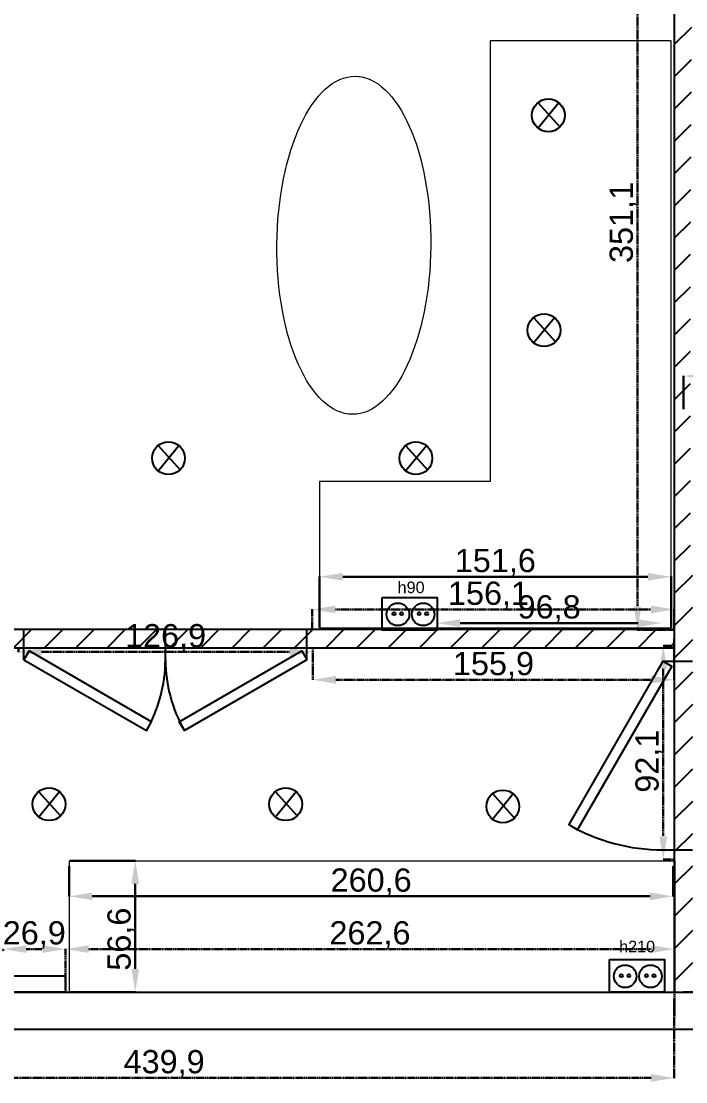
# Model space of a CAD drawing. Header units: millimetres. Extents: x -512 to 10191, y -563 to 7860.
# Drawn here: x 3753 to 6619, y -307 to 4264 of the extents above; entities that cross this region are included whole.
import ezdxf

# ---------------------------------------------------------------- set-up
doc = ezdxf.new("R2010")
doc.units = ezdxf.units.MM
doc.linetypes.add('DASHED', pattern=[7, 5, -2, 0])
for name, color, linetype in [('29.01.2020', 121, 'Continuous'), ('несущие стены', 171, 'Continuous'), ('электричество', 210, 'Continuous')]:
    doc.layers.add(name, color=color, linetype=linetype)
doc.layers.add('мебель', color=252, linetype='Continuous', lineweight=9)
doc.layers.add('размеры', color=10, linetype='DASHED', transparency=0.5)
doc.styles.get("Standard").update_dxf_attribs({"font": 'arial.ttf'})
doc.dimstyles.new('ISO-25', dxfattribs={"dimtxt": 100, "dimasz": 100, "dimexe": 1.25, "dimexo": 0.625, "dimtad": 1, "dimdec": 1, "dimlfac": 0.1, "dimrnd": 0.1, "dimtxsty": 'Standard', "dimcen": 0, "dimadec": 0, "dimazin": 0, "dimtfac": 1, "dimtdec": 1, "dimtmove": 0, "dimatfit": 3, "dimfxl": 1, "dimlwd": 30, "dimlwe": 30, "dimarcsym": 0})

# ---------------------------------------------------------------- blocks, each defined once
blk = doc.blocks.new('*D48')
at = {"layer": 'мебель', "color": 0, "lineweight": 30, "transparency": 16777216}
for p, q in [((3961.5, 646.1), (4246.5, 646.1)), ((4245.3, 180), (4245.3, 546.1)), ((3961.5, 80), (4246.5, 80))]:
    blk.add_line(p, q, dxfattribs=at)
at = {"layer": 'мебель', "color": 0, "transparency": 16777216}
for points in [[(4228.6, 546.1), (4261.9, 546.1), (4245.3, 646.1)], [(4228.6, 180), (4261.9, 180), (4245.3, 80)]]:
    blk.add_solid(points, dxfattribs=at)
at = {"layer": 'мебель', "color": 0, "transparency": 16777216, "insert": (4184.5, 308), "char_height": 100, "attachment_point": 5, "rotation": 90}
blk.add_mtext('56,6', dxfattribs=at)
blk = doc.blocks.new('*D49')
at = {"layer": 'мебель', "color": 0, "lineweight": 30, "transparency": 16777216}
for p, q in [((3959.6, 622.1), (3959.6, 491.5)), ((6565.2, 622.1), (6565.2, 491.5)), ((4059.6, 492.7), (6465.2, 492.7))]:
    blk.add_line(p, q, dxfattribs=at)
at = {"layer": 'мебель', "color": 0, "transparency": 16777216}
for points in [[(4059.6, 509.4), (4059.6, 476.1), (3959.6, 492.7)], [(6465.2, 509.4), (6465.2, 476.1), (6565.2, 492.7)]]:
    blk.add_solid(points, dxfattribs=at)
at = {"layer": 'мебель', "color": 0, "transparency": 16777216, "insert": (5262.4, 553.5), "char_height": 100, "attachment_point": 5}
blk.add_mtext('260,6', dxfattribs=at)
blk = doc.blocks.new('*D68')
at = {"layer": 'размеры', "color": 0, "lineweight": 30, "transparency": 16777216}
for p, q in [((2170, 49.4), (2170, -291.2)), ((6569.4, 49.4), (6569.4, -291.2)), ((6469.4, -290), (2270, -290))]:
    blk.add_line(p, q, dxfattribs=at)
at = {"layer": 'размеры', "color": 0, "transparency": 16777216}
for points in [[(2270, -273.3), (2270, -306.7), (2170, -290)], [(6469.4, -273.3), (6469.4, -306.7), (6569.4, -290)]]:
    blk.add_solid(points, dxfattribs=at)
at = {"layer": 'размеры', "color": 0, "transparency": 16777216, "insert": (4369.7, -229.3), "char_height": 100, "attachment_point": 5}
blk.add_mtext('439,9', dxfattribs=at)
blk = doc.blocks.new('*U80')
for p, q in [((0, 0), (0, -5)), ((-32, 0), (-32, -5))]:
    blk.add_line(p, q)
blk.add_lwpolyline([(0, 0), (-27.71, 16), (-28.59, 14.48), (-0.87, -1.52)], close=True)
blk.add_arc((0, 0), 32, 150, 180)
blk = doc.blocks.new('*D94')
at = {"layer": 'мебель', "color": 0, "lineweight": 30, "transparency": 16777216}
for p, q in [((5040.1, 1650.6), (5040.1, 1871.2)), ((5140.1, 1870), (6455.9, 1870)), ((6555.9, 1650.6), (6555.9, 1871.2))]:
    blk.add_line(p, q, dxfattribs=at)
at = {"layer": 'мебель', "color": 0, "transparency": 16777216}
for points in [[(5140.1, 1886.7), (5140.1, 1853.3), (5040.1, 1870)], [(6455.9, 1886.7), (6455.9, 1853.3), (6555.9, 1870)]]:
    blk.add_solid(points, dxfattribs=at)
at = {"layer": 'мебель', "color": 0, "transparency": 16777216, "insert": (5798, 1930.7), "char_height": 100, "attachment_point": 5}
blk.add_mtext('151,6', dxfattribs=at)
blk = doc.blocks.new('розетка')
at = {"layer": 'электричество'}
blk.add_lwpolyline([(-1400, 6170.8), (-1163.2, 6170.8), (-1163.2, 6030), (-1400, 6030)], close=True, dxfattribs=at)
for centre, radius in [((-1332.1, 6097.9), 48.7), ((-1223.3, 6097.9), 48.7), ((-1348.8, 6100.4), 6.4), ((-1316.8, 6100.4), 6.4), ((-1240, 6100.4), 6.4), ((-1208, 6100.4), 6.4)]:
    blk.add_circle(centre, radius, dxfattribs=at)
blk = doc.blocks.new('*D114')
at = {"layer": 'размеры', "color": 0, "lineweight": 30, "transparency": 16777216}
for p, q in [((6569.4, 1572.4), (6521, 1572.4)), ((6522.2, 1472.4), (6522.2, 751.8)), ((6569.4, 651.8), (6521, 651.8))]:
    blk.add_line(p, q, dxfattribs=at)
at = {"layer": 'размеры', "color": 0, "transparency": 16777216}
for points in [[(6505.6, 1472.4), (6538.9, 1472.4), (6522.2, 1572.4)], [(6505.6, 751.8), (6538.9, 751.8), (6522.2, 651.8)]]:
    blk.add_solid(points, dxfattribs=at)
at = {"layer": 'размеры', "color": 0, "transparency": 16777216, "insert": (6461.5, 1075.2), "char_height": 100, "attachment_point": 5, "rotation": 90}
blk.add_mtext('92,1', dxfattribs=at)
blk = doc.blocks.new('*D127')
at = {"layer": 'электричество', "color": 0, "lineweight": 30, "transparency": 16777216}
for p, q in [((5546, 1670.8), (5546, 1671.4)), ((6413.9, 1670.2), (5646, 1670.2)), ((6513.9, 1670.8), (6513.9, 1671.4))]:
    blk.add_line(p, q, dxfattribs=at)
at = {"layer": 'электричество', "color": 0, "transparency": 16777216}
for points in [[(5646, 1686.9), (5646, 1653.5), (5546, 1670.2)], [(6413.9, 1686.9), (6413.9, 1653.5), (6513.9, 1670.2)]]:
    blk.add_solid(points, dxfattribs=at)
at = {"layer": 'электричество', "color": 0, "transparency": 16777216, "insert": (6030, 1730.9), "char_height": 100, "attachment_point": 5}
blk.add_mtext('96,8', dxfattribs=at)
blk = doc.blocks.new('*D138')
at = {"layer": 'мебель', "color": 0, "lineweight": 30, "transparency": 16777216}
for p, q in [((6610, 2592.2), (6610, 2736)), ((6710, 2734.8), (7442.2, 2734.8)), ((7542.2, 2705.4), (7542.2, 2736))]:
    blk.add_line(p, q, dxfattribs=at)
at = {"layer": 'мебель', "color": 0, "transparency": 16777216}
for points in [[(6710, 2751.4), (6710, 2718.1), (6610, 2734.8)], [(7442.2, 2751.4), (7442.2, 2718.1), (7542.2, 2734.8)]]:
    blk.add_solid(points, dxfattribs=at)
at = {"layer": 'мебель', "color": 0, "transparency": 16777216, "insert": (7076.1, 2795.5), "char_height": 100, "attachment_point": 5}
blk.add_mtext('93,2', dxfattribs=at)
blk = doc.blocks.new('*U140')
for p, q in [((-24, 0), (-24, 5)), ((0, 0), (0, 5))]:
    blk.add_line(p, q)
blk.add_lwpolyline([(0, 0), (-20.78, -12), (-21.66, -10.48), (-0.88, 1.52)], close=True)
blk.add_arc((0, 0), 24, 180, 210)
blk = doc.blocks.new('*U141')
for p, q in [((0, 0), (0, 5)), ((24, 0), (24, 5))]:
    blk.add_line(p, q)
blk.add_lwpolyline([(0, 0), (20.78, -12), (21.66, -10.48), (0.87, 1.52)], close=True)
blk.add_arc((0, 0), 24, 330, 0)
blk = doc.blocks.new('*D152')
at = {"layer": 'размеры', "color": 0, "lineweight": 30, "transparency": 16777216}
for p, q in [((6568.8, 5152.2), (6409.8, 5152.2)), ((6411.1, 5052.2), (6411.1, 1741.6)), ((6568.8, 1641.6), (6409.8, 1641.6))]:
    blk.add_line(p, q, dxfattribs=at)
at = {"layer": 'размеры', "color": 0, "transparency": 16777216}
for points in [[(6394.4, 5052.2), (6427.7, 5052.2), (6411.1, 5152.2)], [(6394.4, 1741.6), (6427.7, 1741.6), (6411.1, 1641.6)]]:
    blk.add_solid(points, dxfattribs=at)
at = {"layer": 'размеры', "color": 0, "transparency": 16777216, "insert": (6350.3, 3396.9), "char_height": 100, "attachment_point": 5, "rotation": 90}
blk.add_mtext('351,1', dxfattribs=at)
blk = doc.blocks.new('*D171')
at = {"layer": 'размеры', "color": 0, "lineweight": 30, "transparency": 16777216}
for p, q in [((5008.7, 1644.8), (5008.7, 1730.1)), ((5108.7, 1728.8), (6469.2, 1728.8)), ((6569.2, 1644.8), (6569.2, 1730.1))]:
    blk.add_line(p, q, dxfattribs=at)
at = {"layer": 'размеры', "color": 0, "transparency": 16777216}
for points in [[(5108.7, 1745.5), (5108.7, 1712.2), (5008.7, 1728.8)], [(6469.2, 1745.5), (6469.2, 1712.2), (6569.2, 1728.8)]]:
    blk.add_solid(points, dxfattribs=at)
at = {"layer": 'размеры', "color": 0, "transparency": 16777216, "insert": (5768.5, 1789.6), "char_height": 100, "attachment_point": 5}
blk.add_mtext('156,1', dxfattribs=at)
blk = doc.blocks.new('*D174')
at = {"layer": 'размеры', "color": 0, "lineweight": 30, "transparency": 16777216}
for p, q in [((3675, 80.8), (3675, 266.5)), ((3775, 265.2), (3844.5, 265.2)), ((3944.5, 89.9), (3944.5, 266.5))]:
    blk.add_line(p, q, dxfattribs=at)
at = {"layer": 'размеры', "color": 0, "transparency": 16777216}
for points in [[(3775, 281.9), (3775, 248.6), (3675, 265.2)], [(3844.5, 281.9), (3844.5, 248.6), (3944.5, 265.2)]]:
    blk.add_solid(points, dxfattribs=at)
at = {"layer": 'размеры', "color": 0, "transparency": 16777216, "insert": (3809.7, 326), "char_height": 100, "attachment_point": 5}
blk.add_mtext('26,9', dxfattribs=at)
blk = doc.blocks.new('*D175')
at = {"layer": 'размеры', "color": 0, "lineweight": 30, "transparency": 16777216}
for p, q in [((3944.5, 89.9), (3944.5, 266.5)), ((4044.5, 265.2), (6470.4, 265.2)), ((6570.4, -24.8), (6570.4, 266.5))]:
    blk.add_line(p, q, dxfattribs=at)
at = {"layer": 'размеры', "color": 0, "transparency": 16777216}
for points in [[(4044.5, 281.9), (4044.5, 248.6), (3944.5, 265.2)], [(6470.4, 281.9), (6470.4, 248.6), (6570.4, 265.2)]]:
    blk.add_solid(points, dxfattribs=at)
at = {"layer": 'размеры', "color": 0, "transparency": 16777216, "insert": (5257.4, 326), "char_height": 100, "attachment_point": 5}
blk.add_mtext('262,6', dxfattribs=at)
blk = doc.blocks.new('*D176')
at = {"layer": 'размеры', "color": 0, "lineweight": 30, "transparency": 16777216}
for p, q in [((5010.5, 1563.6), (5010.5, 1424.7)), ((6569.2, 1563.6), (6569.2, 1424.7)), ((5110.5, 1425.9), (6469.2, 1425.9))]:
    blk.add_line(p, q, dxfattribs=at)
at = {"layer": 'размеры', "color": 0, "transparency": 16777216}
for points in [[(5110.5, 1442.6), (5110.5, 1409.3), (5010.5, 1425.9)], [(6469.2, 1442.6), (6469.2, 1409.3), (6569.2, 1425.9)]]:
    blk.add_solid(points, dxfattribs=at)
at = {"layer": 'размеры', "color": 0, "transparency": 16777216, "insert": (5789.9, 1486.7), "char_height": 100, "attachment_point": 5}
blk.add_mtext('155,9', dxfattribs=at)
blk = doc.blocks.new('*D177')
at = {"layer": 'размеры', "color": 0, "lineweight": 30, "transparency": 16777216}
for p, q in [((3741.3, 1564.3), (3741.3, 1544.7)), ((5010.6, 1563.6), (5010.6, 1544.7)), ((4910.6, 1545.9), (3841.3, 1545.9))]:
    blk.add_line(p, q, dxfattribs=at)
at = {"layer": 'размеры', "color": 0, "transparency": 16777216}
for points in [[(3841.3, 1562.6), (3841.3, 1529.3), (3741.3, 1545.9)], [(4910.6, 1562.6), (4910.6, 1529.3), (5010.6, 1545.9)]]:
    blk.add_solid(points, dxfattribs=at)
at = {"layer": 'размеры', "color": 0, "transparency": 16777216, "insert": (4376, 1606.6), "char_height": 100, "attachment_point": 5}
blk.add_mtext('126,9', dxfattribs=at)
blk = doc.blocks.new('лампочка')
at = {"layer": 'электричество'}
for p, q in [((-1760, 6240), (-1570, 6030)), ((-1760, 6020), (-1580, 6240))]:
    blk.add_line(p, q, dxfattribs=at)
blk.add_circle((-1670, 6130), 141.4, dxfattribs=at)

msp = doc.modelspace()

# ---------------------------------------------------------------- hatches: boundary and pattern name
at = {"layer": '29.01.2020'}
h = msp.add_hatch(dxfattribs=at)
h.set_pattern_fill('ANSI31', color=256, scale=31)
h.set_pattern_definition([(45, (39.43, 0), (-69.597, 69.597), [])])
h.paths.add_polyline_path([(6569.42, 80), (6649.42, 80), (6649.42, 1880), (6639.42, 1880), (6639.42, 2640.2), (6639.23, 2640.2), (6639.23, 2781), (6639.42, 3180), (6649.42, 5190), (6569.42, 5190), (6569.42, 4400), (6569.43, 4400), (6569.43, 1870), (6569.42, 1870)])
h = msp.add_hatch(dxfattribs=at)
h.set_pattern_fill('ANSI31', color=256, scale=30)
h.paths.add_polyline_path([(6569.19, 1644.22), (3311.89, 1644.22), (3311.89, 1564.22), (6569.19, 1564.22)])

# ---------------------------------------------------------------- linework, layer by layer
for p, q in [((6569.42, 5152.24), (6569.42, 80)), ((3311.89, 1644.22), (6569.19, 1644.22)), ((6569.19, 1644.22), (6569.19, 1604.22)), ((6569.19, 1564.22), (6569.19, 1604.22)), ((3311.89, 1564.22), (6569.19, 1564.22)), ((6569.42, 80), (6609.42, 80)), ((6649.42, 80), (6609.42, 80))]:
    msp.add_line(p, q, dxfattribs=at)
msp.add_lwpolyline([(3674.69, 150), (3944.79, 150), (3944.79, 80), (3674.69, 80)], close=True, dxfattribs=at)
at = {"layer": 'мебель'}
for points in [[(5775.91, 4179.99), (5775.91, 2279.99), (5040.06, 2279.99), (5040.06, 1649.99), (6555.91, 1649.99), (6555.91, 4179.99)], [(6571.45, 80), (3962.29, 80), (3962.29, 646.13), (6571.45, 646.13)]]:
    msp.add_lwpolyline(points, close=True, dxfattribs=at)
msp.add_ellipse((5187.82, 3298.6), major_axis=(-6.15, -728.62), ratio=0.4554451, dxfattribs=at)
at = {"layer": 'несущие стены'}
for p, q in [((80.06, 80.24), (9729.76, 80.24)), ((-79.94, -79.76), (9889.76, -79.76))]:
    msp.add_line(p, q, dxfattribs=at)
at = {"layer": 'электричество'}
msp.add_lwpolyline([(5310, 1780.75), (5546.8, 1780.75), (5546.8, 1639.95), (5310, 1639.95)], close=True, dxfattribs=at)
for centre, radius in [((5377.94, 1707.89), 48.74), ((5486.74, 1707.89), 48.74), ((5361.2, 1710.35), 6.4), ((5393.2, 1710.35), 6.4), ((5470, 1710.35), 6.4), ((5502, 1710.35), 6.4)]:
    msp.add_circle(centre, radius, dxfattribs=at)

# ---------------------------------------------------------------- block references
at = {"layer": '29.01.2020', "xscale": 25.4, "yscale": 25.4, "zscale": 25.4}
for name, p in [('*U141', (3765.39, 1511.43)), ('*U140', (4985.43, 1511.43))]:
    msp.add_blockref(name, p, dxfattribs=at)
at = {"layer": '29.01.2020', "xscale": 25.4, "yscale": 25.4, "zscale": 25.4, "rotation": 90}
msp.add_blockref('*U80', (6520.67, 1505.7), dxfattribs=at)
at = {"layer": 'электричество', "xscale": 0.5, "yscale": 0.5, "zscale": 0.5}
for p in [(6861.68, 793.63), (6842.96, -132.31), (5223.34, -684.14), (6290.59, -684.14), (4708.5, -2175.49), (5728.95, -2175.48), (6665.16, -2184.84)]:
    msp.add_blockref('лампочка', p, dxfattribs=at)
at = {"layer": 'электричество'}
msp.add_blockref('розетка', (7690, -5950), dxfattribs=at)

# ---------------------------------------------------------------- texts
at = {"layer": 'электричество', "char_height": 50, "attachment_point": 1}
for s, insert in [('\\pxi-1,l1;h90', (5376.57, 1849.17)), ('\\pxi-1,l1;h210', (6331.73, 301.16))]:
    msp.add_mtext_dynamic_manual_height_columns(s, width=80, gutter_width=12.5, heights=[40], dxfattribs=dict(at, insert=insert))

# ---------------------------------------------------------------- dimensions: what is measured, and where the dimension line sits
at = {"layer": 'мебель'}
dim = msp.add_linear_dim(base=(7542.2, 2734.76), p1=(6610.04, 2591.59), p2=(7542.2, 2704.76), angle=180, dimstyle='ISO-25', override={"dimtmove": 1}, dxfattribs=at)
dim.commit()
dim.dimension.update_dxf_attribs({"geometry": '*D138', "text_midpoint": (7076.12, 2795.48)})
for base, p1, p2, picture, middle in [((6555.91, 1869.99), (5040.06, 1649.99), (6555.91, 1649.99), '*D94', (5797.98, 1930.71)), ((6565.2, 492.75), (3959.56, 622.75), (6565.2, 622.75), '*D49', (5262.38, 553.47))]:
    dim = msp.add_linear_dim(base=base, p1=p1, p2=p2, dimstyle='ISO-25', dxfattribs=at)
    dim.commit()
    dim.dimension.update_dxf_attribs({"geometry": picture, "text_midpoint": middle})
dim = msp.add_linear_dim(base=(4245.27, 646.13), p1=(3960.89, 80), p2=(3960.89, 646.13), angle=90, dimstyle='ISO-25', dxfattribs=at)
dim.commit()
dim.dimension.update_dxf_attribs({"geometry": '*D48', "text_midpoint": (4245.27, 308.03), "dimtype": 160})
at = {"layer": 'размеры'}
dim = msp.add_linear_dim(base=(6411.07, 1641.63), p1=(6569.42, 5152.24), p2=(6569.42, 1641.63), angle=90, dimstyle='ISO-25', dxfattribs=at)
dim.commit()
dim.dimension.update_dxf_attribs({"geometry": '*D152', "text_midpoint": (6350.35, 3396.93)})
for base, p1, p2, picture, middle in [((6569.19, 1728.84), (5008.68, 1644.22), (6569.19, 1644.22), '*D171', (5768.54, 1728.84)), ((3741.31, 1545.92), (5010.65, 1564.22), (3741.31, 1564.89), '*D177', (4375.98, 1545.92))]:
    dim = msp.add_linear_dim(base=base, p1=p1, p2=p2, dimstyle='ISO-25', dxfattribs=at)
    dim.commit()
    dim.dimension.update_dxf_attribs({"geometry": picture, "text_midpoint": middle, "dimtype": 160})
for base, p1, p2, picture, middle in [((6569.19, 1425.94), (5010.53, 1564.22), (6569.19, 1564.22), '*D176', (5789.86, 1486.66)), ((2170, -290), (6569.4, 50), (2170, 50), '*D68', (4369.7, -229.28))]:
    dim = msp.add_linear_dim(base=base, p1=p1, p2=p2, dimstyle='ISO-25', dxfattribs=at)
    dim.commit()
    dim.dimension.update_dxf_attribs({"geometry": picture, "text_midpoint": middle})
dim = msp.add_linear_dim(base=(6522.23, 651.83), p1=(6570.03, 1572.44), p2=(6570.03, 651.83), angle=90, dimstyle='ISO-25', dxfattribs=at)
dim.commit()
dim.dimension.update_dxf_attribs({"geometry": '*D114', "text_midpoint": (6522.23, 1075.16), "dimtype": 160})
for base, p1, p2, picture, middle in [((3944.45, 265.25), (3674.97, 80.19), (3944.45, 89.26), '*D174', (3809.71, 325.97)), ((6570.45, 265.25), (3944.45, 89.26), (6570.45, -25.39), '*D175', (5257.45, 325.97))]:
    dim = msp.add_linear_dim(base=base, p1=p1, p2=p2, dimstyle='ISO-25', override={"dimtmove": 1}, dxfattribs=at)
    dim.commit()
    dim.dimension.update_dxf_attribs({"geometry": picture, "text_midpoint": middle})
at = {"layer": 'электричество'}
dim = msp.add_linear_dim(base=(5545.97, 1670.2), p1=(6513.95, 1670.2), p2=(5545.97, 1670.2), dimstyle='ISO-25', dxfattribs=at)
dim.commit()
dim.dimension.update_dxf_attribs({"geometry": '*D127', "text_midpoint": (6029.96, 1730.92)})

doc.saveas('drawing.dxf')
